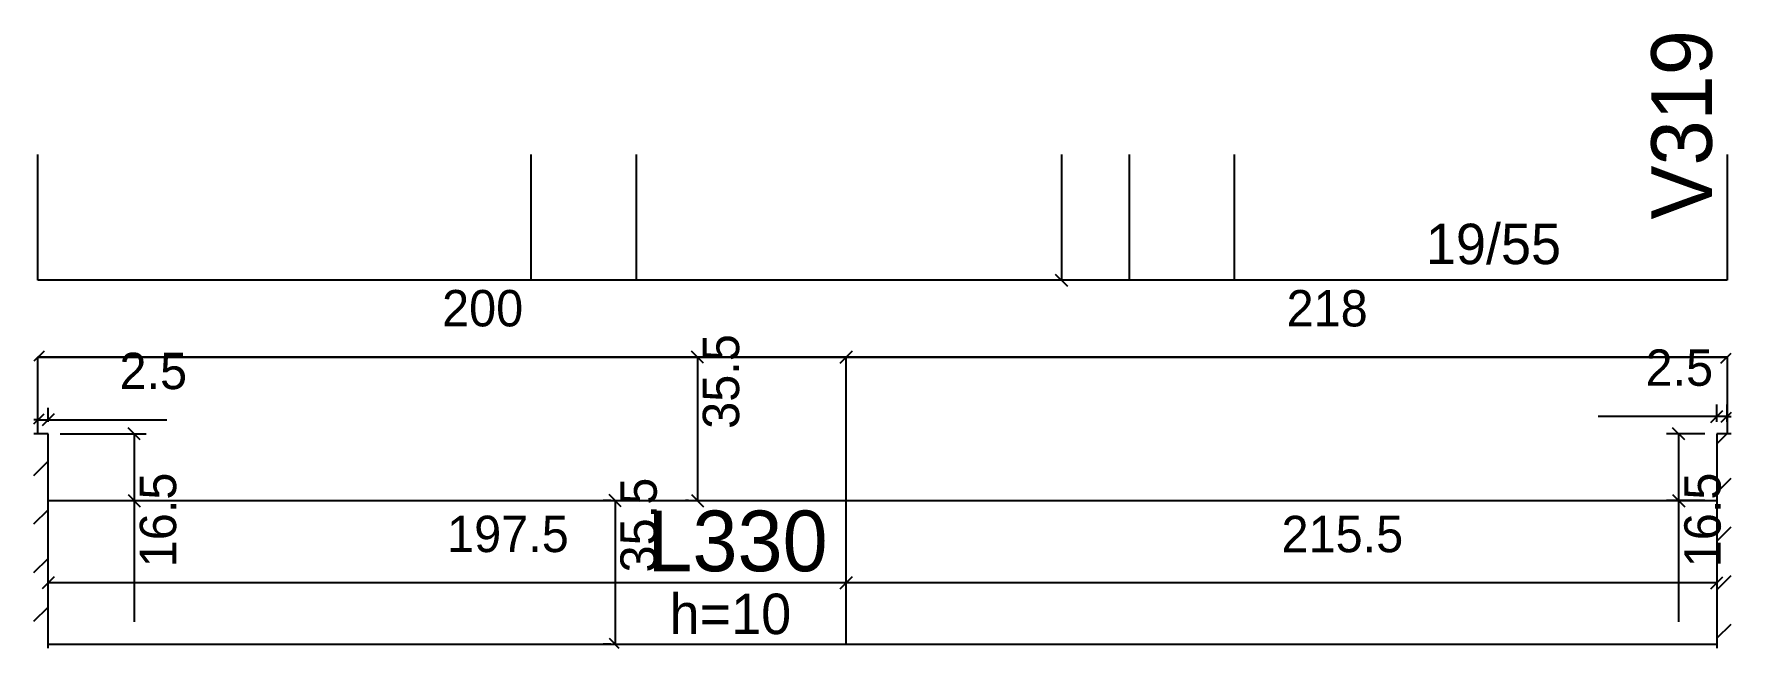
# Model space of a CAD drawing. Header units: metres. Extents: x 4477 to 4897, y 1577 to 1729.
import ezdxf

# ---------------------------------------------------------------- set-up
doc = ezdxf.new("R2010")
doc.units = ezdxf.units.M
for name, color, linetype in [('3', 7, 'Continuous'), ('4', 7, 'Continuous'), ('7', 7, 'Continuous'), ('Painéis', 7, 'Continuous')]:
    doc.layers.add(name, color=color, linetype=linetype)

msp = doc.modelspace()

# ---------------------------------------------------------------- linework, layer by layer
at = {"layer": '3', "color": 3, "lineweight": 25}
for p, q in [((4893.57, 1627.49), (4896.01, 1629.94)), ((4477.07, 1619.7), (4480.57, 1623.2)), ((4893.57, 1615.47), (4897.07, 1618.98)), ((4477.07, 1607.68), (4480.57, 1611.18)), ((4893.57, 1603.45), (4897.07, 1606.95)), ((4477.07, 1595.66), (4480.57, 1599.16)), ((4893.57, 1591.43), (4897.07, 1594.93)), ((4477.07, 1583.64), (4480.57, 1587.14)), ((4893.57, 1579.41), (4897.07, 1582.91)), ((4480.57, 1577.94), (4893.57, 1577.94))]:
    msp.add_line(p, q, dxfattribs=at)
for points in [[(4478.07, 1667.94), (4478.07, 1699)], [(4896.07, 1699), (4896.07, 1667.94)], [(4896.07, 1667.94), (4478.07, 1667.94)], [(4478.07, 1648.94), (4896.07, 1648.94)], [(4478.07, 1629.94), (4478.07, 1648.94)], [(4896.07, 1648.94), (4896.07, 1629.94)]]:
    msp.add_lwpolyline(points, dxfattribs=at)
at = {"layer": '7', "color": 7, "lineweight": 25}
for points in [[(4480.57, 1629.94), (4477.07, 1629.94)], [(4480.57, 1577), (4480.57, 1629.94)], [(4897.07, 1629.94), (4893.57, 1629.94)], [(4893.57, 1629.94), (4893.57, 1577)]]:
    msp.add_lwpolyline(points, dxfattribs=at)
at = {"layer": 'Painéis', "color": 200, "lineweight": 25}
for p, q in [((4600.08, 1699), (4600.08, 1667.94)), ((4626.08, 1699), (4626.08, 1667.94)), ((4748.08, 1699), (4748.08, 1667.94)), ((4774.08, 1699), (4774.08, 1667.94)), ((4678.07, 1577.94), (4678.07, 1648.94)), ((4480.57, 1613.44), (4893.57, 1613.44))]:
    msp.add_line(p, q, dxfattribs=at)
at = {"layer": 'Painéis', "color": 4, "lineweight": 25}
for p, q in [((4731.33, 1699), (4731.33, 1667.94)), ((4678.07, 1648.94), (4478.07, 1648.94)), ((4639.04, 1648.94), (4638.28, 1648.94)), ((4641.28, 1648.94), (4641.28, 1613.44)), ((4896.07, 1648.94), (4678.07, 1648.94)), ((4478.07, 1632.94), (4478.07, 1636.42)), ((4480.57, 1632.94), (4480.57, 1636.42)), ((4893.57, 1634.24), (4864.21, 1634.24)), ((4893.57, 1632.94), (4893.57, 1637.24)), ((4896.07, 1634.24), (4893.57, 1634.24)), ((4896.07, 1632.94), (4896.07, 1637.24)), ((4896.07, 1634.24), (4897.07, 1634.24)), ((4478.07, 1633.42), (4477.07, 1633.42)), ((4478.07, 1633.42), (4480.57, 1633.42)), ((4480.57, 1633.42), (4509.92, 1633.42)), ((4483.57, 1629.94), (4504.87, 1629.94)), ((4501.87, 1629.94), (4501.87, 1613.44)), ((4890.57, 1629.94), (4881.1, 1629.94)), ((4884.1, 1629.94), (4884.1, 1613.44)), ((4483.57, 1613.44), (4504.87, 1613.44)), ((4501.87, 1613.44), (4501.87, 1583.47)), ((4619.8, 1613.44), (4617.91, 1613.44)), ((4620.91, 1613.44), (4620.91, 1577.94)), ((4639.04, 1613.44), (4638.28, 1613.44)), ((4890.57, 1613.44), (4881.1, 1613.44)), ((4884.1, 1613.44), (4884.1, 1583.47)), ((4678.07, 1593.1), (4480.57, 1593.1)), ((4893.57, 1593.1), (4678.07, 1593.1)), ((4619.8, 1577.94), (4617.91, 1577.94))]:
    msp.add_line(p, q, dxfattribs=at)
at = {"layer": 'Painéis', "color": 0, "lineweight": 25}
for p, q in [((4729.83, 1669.44), (4732.83, 1666.44)), ((4479.57, 1650.44), (4477.07, 1647.94)), ((4642.78, 1647.44), (4639.78, 1650.44)), ((4679.57, 1650.44), (4676.57, 1647.44)), ((4676.57, 1647.44), (4679.57, 1650.44)), ((4894.57, 1647.44), (4897.07, 1649.94)), ((4477.07, 1632.42), (4479.57, 1634.92)), ((4482.07, 1634.92), (4479.07, 1631.92)), ((4892.07, 1632.74), (4895.07, 1635.74)), ((4897.07, 1635.25), (4894.57, 1632.74)), ((4503.37, 1628.44), (4500.37, 1631.44)), ((4885.6, 1628.44), (4882.6, 1631.44)), ((4500.37, 1614.94), (4503.37, 1611.94)), ((4622.41, 1611.94), (4619.41, 1614.94)), ((4639.78, 1614.94), (4642.78, 1611.94)), ((4882.6, 1614.94), (4885.6, 1611.94)), ((4482.07, 1594.6), (4479.07, 1591.6)), ((4679.57, 1594.6), (4676.57, 1591.6)), ((4676.57, 1591.6), (4679.57, 1594.6)), ((4892.07, 1591.6), (4895.07, 1594.6)), ((4619.41, 1579.44), (4621.85, 1577))]:
    msp.add_line(p, q, dxfattribs=at)

# ---------------------------------------------------------------- texts
at = {"layer": '3', "color": 3, "lineweight": 25}
for s, p in [('19/55', (4821.54, 1671.92)), ('h=10', (4634.36, 1580.44))]:
    msp.add_text(s, height=10, dxfattribs=at).set_placement(p)
at = {"layer": '4', "color": 4, "lineweight": 25}
msp.add_text('V319', height=15, rotation=90, dxfattribs=at).set_placement((4892.32, 1682.94))
msp.add_text('L330', height=15, dxfattribs=at).set_placement((4628.88, 1595.98))
at = {"layer": 'Painéis', "color": 240, "lineweight": 25}
for s, p in [('200', (4578.07, 1656.53)), ('218', (4787.07, 1656.52)), ('2.5', (4875.89, 1641.84)), ('2.5', (4498.24, 1641.02)), ('197.5', (4579.32, 1600.72)), ('215.5', (4785.82, 1600.69))]:
    msp.add_text(s, height=9, dxfattribs=at).set_placement(p)
for s, p in [('35.5', (4651.59, 1631.19)), ('16.5', (4512.27, 1596.95)), ('35.5', (4631.21, 1595.69)), ('16.5', (4894.5, 1596.95))]:
    msp.add_text(s, height=9, rotation=90, dxfattribs=at).set_placement(p)

doc.saveas('drawing.dxf')
